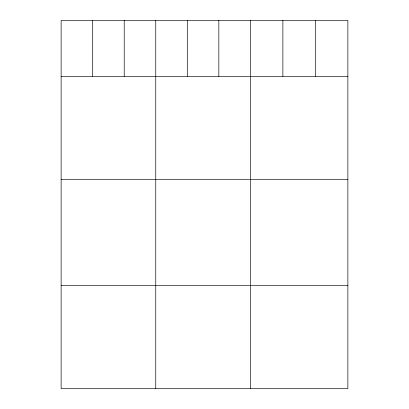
<?xml version="1.0" encoding="UTF-8"?>
<svg xmlns="http://www.w3.org/2000/svg" width="409" height="409" viewBox="0 0 409 409"><rect width="100%" height="100%" fill="white"/><g stroke="black" fill="none" stroke-linecap="round" stroke-linejoin="round"><path stroke-width="0.61" d="M347.87 76.365L347.87 388.55L61.13 388.55L61.13 20.45L347.87 20.45L347.87 76.365L61.13 76.365M61.13 179.387L347.87 179.387M61.13 285.528L347.87 285.528M315.37 20.45L315.37 76.365M282.875 20.45L282.875 76.365M250.38 20.45L250.38 388.55M218.835 20.45L218.835 76.365M187.296 20.45L187.296 76.365M155.757 20.45L155.757 388.55M124.213 20.45L124.213 76.365M92.674 20.45L92.674 76.365"/></g></svg>
